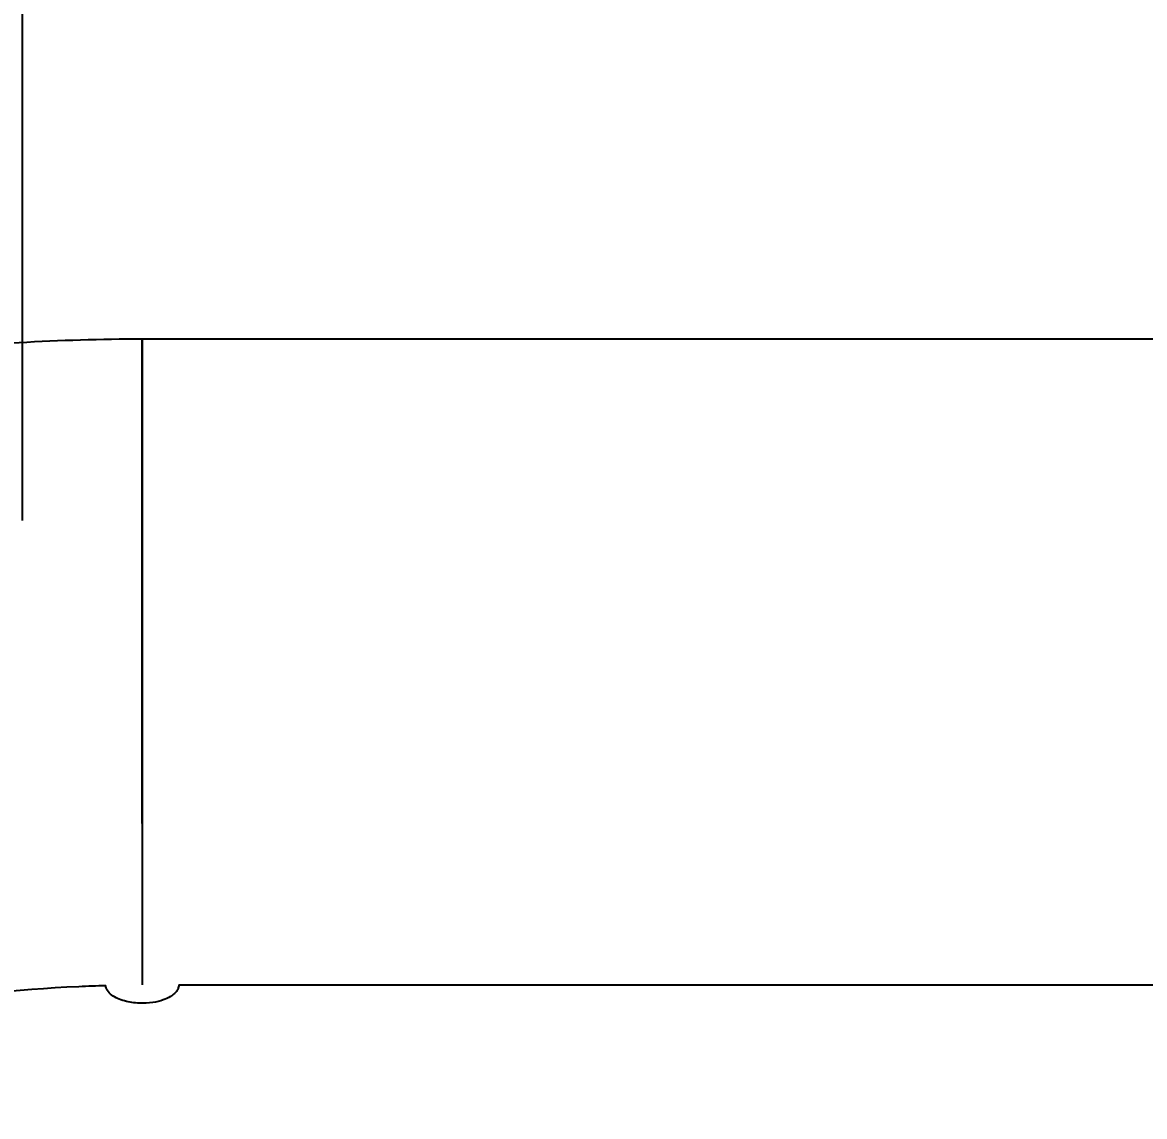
# Model space of a CAD drawing. Header units: metres. Extents: x 0 to 63075, y 0 to 44550.
# Drawn here: x 40155.7 to 40448.1, y 35972.8 to 36257.7 of the extents above; entities that cross this region are included whole.
import ezdxf

# ---------------------------------------------------------------- set-up
doc = ezdxf.new("R2010")
doc.units = ezdxf.units.M
doc.header["$LTSCALE"] = 75
doc.layers.add('SDM', color=7, linetype='Continuous')
doc.layers.add('SL1', color=8, linetype='Continuous')
doc.styles.add('ROMANS', font='ROMANS.SHX')
doc.dimstyles.new('75___1-75', dxfattribs={"dimscale": 75, "dimtxt": 2.5, "dimasz": 2, "dimexe": 1.5, "dimexo": 1, "dimgap": 0.5, "dimtad": 1, "dimdec": 0, "dimzin": 12, "dimtxsty": 'ROMANS', "dimcen": 0, "dimclrd": 256, "dimclre": 256, "dimclrt": 3, "dimazin": 3, "dimtfac": 1, "dimtdec": 0, "dimtmove": 0, "dimatfit": 0, "dimfxl": 1, "dimlwd": -1, "dimlwe": -1, "dimarcsym": 0})

# ---------------------------------------------------------------- blocks, each defined once
blk = doc.blocks.new('A$Cf33ee68d')
at = {"layer": 'SL1', "extrusion": (2.28848e-17, 1, 0)}
for p, q in [((16503.98, 7971.95), (16503.97, 7971.95)), ((16503.98, 7971.95), (16503.97, 7971.95)), ((16503.98, 7960.68), (16503.98, 7971.95)), ((16503.98, 7971.95), (16503.98, 7960.68)), ((16503.98, 7971.95), (16503.98, 7960.68)), ((16503.98, 7960.68), (16503.98, 7971.95)), ((16503.99, 7971.95), (16503.98, 7971.95)), ((16503.98, 7960.68), (16503.98, 7971.95)), ((16503.98, 7971.95), (16503.98, 7960.68)), ((16503.98, 7971.95), (16503.98, 7960.68)), ((16503.98, 7960.68), (16503.98, 7971.95)), ((16503.99, 7971.95), (16503.98, 7971.95)), ((16503.99, 7971.95), (16503.99, 7803.68)), ((16503.99, 7971.95), (17286.5, 7971.95)), ((16503.99, 7845.75), (16503.99, 7971.95)), ((16503.99, 7971.95), (16503.99, 7960.68)), ((16503.99, 7960.68), (16503.99, 7971.95)), ((16503.99, 7971.95), (16503.99, 7960.68)), ((16503.99, 7960.68), (16503.99, 7971.95)), ((16503.98, 7803.68), (16503.97, 7803.68)), ((16503.98, 7803.68), (16503.97, 7803.68)), ((16513.52, 7803.68), (17296.03, 7803.68))]:
    blk.add_line(p, q, dxfattribs=at)
at = {"layer": 'SL1'}
for points, knots in [([(16195.3, 7808.57), (16196.87, 7814.73), (16198.83, 7820.73), (16208.42, 7844.96), (16218.99, 7861.1), (16247.4, 7893.41), (16266.46, 7908.03), (16309.42, 7933.23), (16333.72, 7943.41), (16385.19, 7959.22), (16412.38, 7964.8), (16461.24, 7970.69), (16482.6, 7971.95), (16503.97, 7971.95)], [3.268342, 3.268342, 3.268342, 3.268342, 3.33702, 3.33702, 3.555753, 3.555753, 3.847507, 3.847507, 4.161667, 4.161667, 4.475826, 4.475826, 4.712315, 4.712315, 4.712315, 4.712315]), ([(16494.47, 7971.87), (16494.47, 7971.89), (16494.47, 7971.91), (16494.47, 7971.94), (16494.47, 7971.95), (16494.47, 7971.95), (16494.47, 7971.95), (16494.47, 7971.95), (16494.47, 7971.95), (16494.47, 7971.95)], [548.45419, 548.45419, 548.45419, 548.45419, 550.096269, 550.096269, 552.167304, 552.167304, 552.179438, 552.179438, 552.191687, 552.191687, 552.191687, 552.191687]), ([(16363.78, 7769.4), (16366.8, 7771.68), (16370.85, 7774.32), (16382.82, 7780.8), (16391.66, 7784.69), (16413.15, 7792.05), (16426.11, 7795.44), (16454.99, 7800.76), (16471.07, 7802.58), (16489.78, 7803.41), (16492.12, 7803.5), (16494.47, 7803.56)], [3.7269491, 3.7269491, 3.7269491, 3.7269491, 3.8874955, 3.8874955, 4.1122031, 4.1122031, 4.3594179, 4.3594179, 4.6236769, 4.6236769, 4.6614178, 4.6614178, 4.6614178, 4.6614178]), ([(16513.52, 7803.68), (16513.52, 7803.68), (16513.52, 7803.68), (16513.52, 7803.66), (16513.51, 7803.62), (16513.51, 7803.54), (16513.51, 7803.48), (16513.49, 7803.27), (16513.45, 7803.1), (16513.32, 7802.69), (16513.2, 7802.44), (16512.87, 7801.94), (16512.66, 7801.69), (16512.1, 7801.15), (16511.73, 7800.88), (16510.76, 7800.29), (16510.13, 7800.01), (16508.59, 7799.47), (16507.66, 7799.25), (16505.57, 7798.94), (16504.4, 7798.88), (16502.59, 7798.95), (16501.94, 7799.01), (16500.02, 7799.3), (16498.74, 7799.62), (16496.52, 7800.64), (16495.47, 7801.32), (16494.65, 7802.67), (16494.49, 7803.11), (16494.47, 7803.55), (16494.47, 7803.55), (16494.47, 7803.56)], [265.00766, 265.00766, 265.00766, 265.00766, 265.008353, 265.008353, 265.093774, 265.093774, 265.256568, 265.256568, 265.747008, 265.747008, 266.567241, 266.567241, 267.537969, 267.537969, 268.892408, 268.892408, 270.942212, 270.942212, 273.789055, 273.789055, 277.278895, 277.278895, 279.220426, 279.220426, 283.105015, 283.105015, 286.533637, 286.533637, 287.854707, 287.854707, 287.859659, 287.859659, 287.859659, 287.859659])]:
    blk.add_open_spline(points, degree=3, knots=knots, dxfattribs=at)
blk.add_open_spline([(16513.52, 7971.95), (16513.52, 7971.96), (16513.52, 7971.95), (16513.52, 7971.95)], degree=3, dxfattribs=at)
blk = doc.blocks.new('*D30')
at = {"layer": 'Defpoints', "color": 0, "transparency": 16777216}
for p in [(40155.71, 36889.88), (41302.95, 36889.88), (40155.71, 36053.03)]:
    blk.add_point(p, dxfattribs=at)
at = {"layer": 'SDM', "transparency": 16777216}
for p, q in [((40155.71, 36128.03), (40155.71, 37002.38)), ((41302.95, 36964.88), (41302.95, 37002.38)), ((41152.95, 36889.88), (40305.71, 36889.88))]:
    blk.add_line(p, q, dxfattribs=at)
for points in [[(40305.71, 36914.88), (40305.71, 36864.88), (40155.71, 36889.88)], [(41152.95, 36914.88), (41152.95, 36864.88), (41302.95, 36889.88)]]:
    blk.add_solid(points, dxfattribs=at)
at = {"layer": 'SDM', "color": 3, "transparency": 16777216, "insert": (40729.33, 37021.13), "char_height": 187.5, "attachment_point": 5, "style": 'ROMANS'}
blk.add_mtext('1147', dxfattribs=at)
blk = doc.blocks.new('*D31')
at = {"layer": 'Defpoints', "color": 0, "transparency": 16777216}
for p in [(35481.24, 36889.88), (35481.24, 36053.03), (40155.71, 36053.03)]:
    blk.add_point(p, dxfattribs=at)
at = {"layer": 'SDM', "transparency": 16777216}
for p, q in [((35481.24, 36128.03), (35481.24, 37002.38)), ((40155.71, 36128.03), (40155.71, 37002.38)), ((40005.71, 36889.88), (35631.24, 36889.88))]:
    blk.add_line(p, q, dxfattribs=at)
for points in [[(35631.24, 36914.88), (35631.24, 36864.88), (35481.24, 36889.88)], [(40005.71, 36914.88), (40005.71, 36864.88), (40155.71, 36889.88)]]:
    blk.add_solid(points, dxfattribs=at)
at = {"layer": 'SDM', "color": 3, "transparency": 16777216, "insert": (37818.48, 37021.13), "char_height": 187.5, "attachment_point": 5, "style": 'ROMANS'}
blk.add_mtext('4674', dxfattribs=at)

msp = doc.modelspace()

# ---------------------------------------------------------------- block references
at = {"layer": 'SDM'}
msp.add_blockref('A$Cf33ee68d', (23682.93, 28203.37), dxfattribs=at)

# ---------------------------------------------------------------- dimensions: what is measured, and where the dimension line sits
dim = msp.add_linear_dim(base=(35481.24, 36889.88), p1=(40155.71, 36053.03), p2=(35481.24, 36053.03), dimstyle='75___1-75', override={"dimtmove": 1}, dxfattribs=at)
dim.commit()
dim.dimension.update_dxf_attribs({"geometry": '*D31', "text_midpoint": (37818.48, 37021.13)})
dim = msp.add_linear_dim(base=(40155.71, 36889.88), p1=(41302.95, 36889.88), p2=(40155.71, 36053.03), dimstyle='75___1-75', dxfattribs=at)
dim.commit()
dim.dimension.update_dxf_attribs({"geometry": '*D30', "text_midpoint": (40729.33, 36889.88), "dimtype": 160})

doc.saveas('drawing.dxf')
